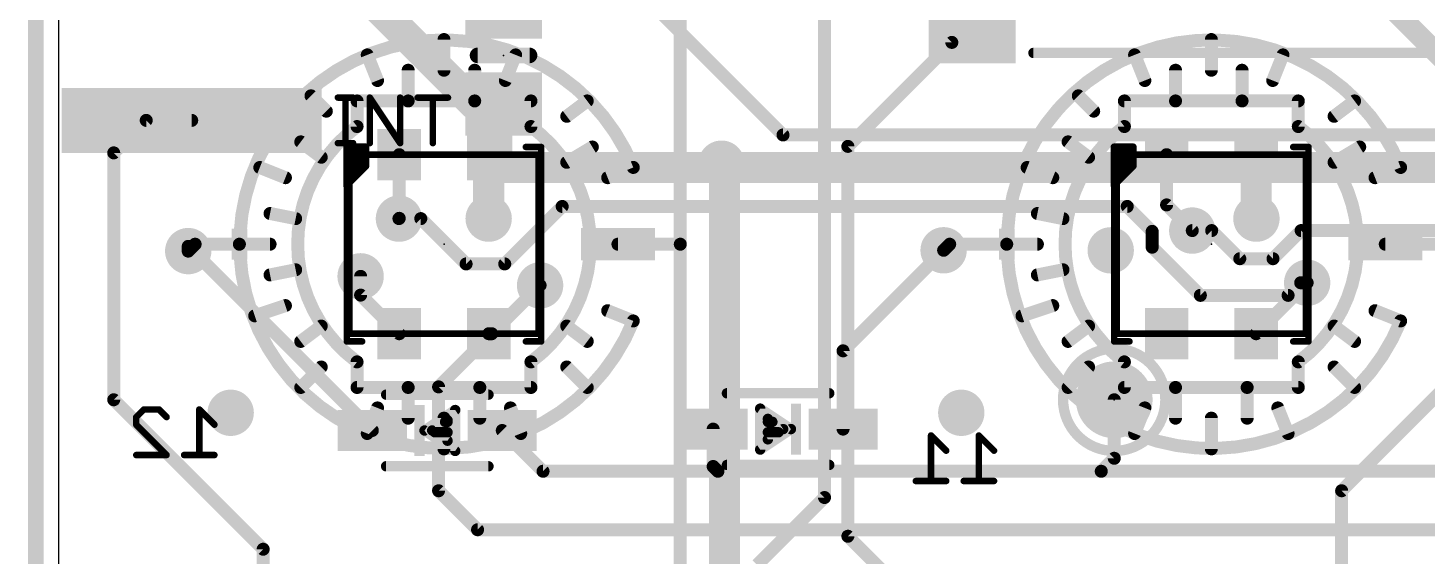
# Model space of a CAD drawing. Extents: x -30.6 to 30.6, y -30.6 to 30.6.
# Drawn here: x -30.63 to -3.28, y -13.59 to -3.27 of the extents above; entities that cross this region are included whole.
import ezdxf

# ---------------------------------------------------------------- set-up
doc = ezdxf.new("R2010")
doc.units = 0
for name, color, linetype in [('1', 12, 'CONTINUOUS'), ('16', 5, 'CONTINUOUS'), ('18', 110, 'CONTINUOUS'), ('20', 53, 'CONTINUOUS'), ('21', 40, 'CONTINUOUS'), ('22', 53, 'CONTINUOUS'), ('23', 40, 'CONTINUOUS'), ('24', 6, 'CONTINUOUS')]:
    doc.layers.add(name, color=color, linetype=linetype)

# ---------------------------------------------------------------- blocks, each defined once
blk = doc.blocks.new('RECT')
blk.add_solid([(-0.5, -0.5), (0.5, -0.5), (-0.5, 0.5), (0.5, 0.5)])
blk = doc.blocks.new('PIE')
at = {"const_width": 0.5}
blk.add_lwpolyline([(0, -0.25, 1), (0, 0.25, 1), (0, -0.25)], format="xyb", dxfattribs=at)
blk = doc.blocks.new('ROUNDV')
at = {"const_width": 0.5}
blk.add_lwpolyline([(0, -0.25, 1), (0, 0.25, 1), (0, -0.25)], format="xyb", dxfattribs=at)

msp = doc.modelspace()

# ---------------------------------------------------------------- linework, layer by layer
at = {"layer": '1'}
for points, const_width in [([(-30.48, 30.48), (-30.48, -30.48)], 0.3048), ([(-20.5, -0.738), (-15.873, -5.365)], 0.254), ([(-2.159, -4.699), (-5.477, -1.381)], 0.4064), ([(-21.91, -4.76), (-24.13, -2.54)], 0.6096), ([(-21.336, -4.76), (-21.91, -4.76)], 0.6096), ([(-21.469, -4.893), (-21.336, -4.76)], 0.6096), ([(-21.469, -6), (-21.469, -4.893)], 0.6096), ([(-28.956, -5.715), (-28.321, -5.08)], 0.254), ([(-28.321, -5.08), (-27.432, -5.08)], 0.254), ([(-15.873, -5.365), (20.5514, -5.365)], 0.254), ([(-28.956, -10.541), (-28.956, -5.715)], 0.254), ([(-21.469, -6), (-21.627, -6.158)], 0.6096), ([(-17.0018, -6), (-21.469, -6)], 0.6096), ([(-17.0752, -5.9266), (-17.0018, -6)], 0.6096), ([(-6.619, -6), (-17.0018, -6)], 0.6096), ([(-6.619, -6), (1.3756, -6)], 0.6096), ([(-21.627, -6.158), (-21.627, -7)], 0.6096), ([(-6.619, -7), (-6.619, -6)], 0.4064), ([(-21.3129, -7.8854), (-20.1895, -6.762)], 0.254), ([(-20.1895, -6.762), (-9.144, -6.762)], 0.254), ([(-9.144, -6.762), (-8.6564, -7.2496)], 0.254), ([(-23.381, -7), (-22.9535, -7)], 0.254), ([(-22.9535, -7), (-22.0681, -7.8854)], 0.254), ([(-7.873, -7.2336), (-7.4933, -7.2336)], 0.254), ([(-7.4933, -7.2336), (-6.9435, -7.7834)], 0.254), ([(-6.2945, -7.7834), (-5.7447, -7.2336)], 0.254), ([(-5.7447, -7.2336), (-2.9264, -7.2336)], 0.254), ([(-8.6564, -7.2496), (-8.6564, -7.5581)], 0.254), ([(-23.901, -11.141), (-27.5, -7.542)], 0.254), ([(-27.5, -7.542), (-27.5, -7.635)], 0.254), ([(-14.699, -9.5844), (-12.7336, -7.619)], 0.254), ([(-8.6564, -7.5581), (-7.7145, -8.5)], 0.254), ([(-6.9435, -7.7834), (-6.2945, -7.7834)], 0.254), ([(-22.0681, -7.8854), (-21.3129, -7.8854)], 0.254), ([(-22.606, -10.289), (-20.6219, -8.3049)], 0.254), ([(-6, -8.5), (-5.754, -8.254)], 0.254), ([(-5.754, -8.254), (-5.627, -8.254)], 0.254), ([(-7.7145, -8.5), (-6, -8.5)], 0.254), ([(-14.699, -11.114), (-14.699, -9.5844)], 0.254), ([(-22.606, -12.319), (-22.606, -10.289)], 0.254), ([(-26.035, -13.462), (-28.956, -10.541)], 0.254), ([(-9.398, -10.541), (-9.398, -11.684)], 0.254), ([(-21.361, -11.141), (-20.564, -11.938)], 0.254), ([(-17.239, -11.114), (-17.239, -11.844)], 0.254), ([(-17.239, -11.844), (-17.145, -11.938)], 0.254), ([(-9.398, -11.684), (-9.652, -11.938)], 0.254), ([(-20.564, -11.938), (-17.145, -11.938)], 0.254), ([(-17.145, -11.938), (-9.652, -11.938)], 0.254), ([(-9.652, -11.938), (-2.889, -11.938)], 0.254), ([(-21.844, -13.081), (-22.606, -12.319)], 0.254), ([(3.556, -13.081), (-21.844, -13.081)], 0.254), ([(-26.035, -23.682), (-26.035, -13.462)], 0.254)]:
    msp.add_lwpolyline(points, dxfattribs=dict(at, const_width=const_width))
for points, const_width in [([(-21.91, -4.6076, 1), (-21.91, -4.9124)], 0.3048), ([(-22.0178, -4.8678, 1), (-21.8022, -4.6522)], 0.3048), ([(-21.5768, -4.7852, 1), (-21.3612, -5.0008)], 0.3048), ([(-21.3166, -4.893, 1), (-21.6214, -4.893)], 0.3048), ([(-21.2282, -4.8678, 1), (-21.4438, -4.6522)], 0.3048), ([(-21.336, -4.9124, 1), (-21.336, -4.6076)], 0.3048), ([(-28.321, -5.0165, 1), (-28.321, -5.1435)], 0.127), ([(-28.2761, -5.1249, 1), (-28.3659, -5.0351)], 0.127), ([(-27.432, -5.1435, 1), (-27.432, -5.0165)], 0.127), ([(-15.873, -5.3015, 1), (-15.873, -5.4285)], 0.127), ([(-15.9179, -5.4099, 1), (-15.8281, -5.3201)], 0.127), ([(-28.8925, -5.715, 1), (-29.0195, -5.715)], 0.127), ([(-29.0009, -5.6701, 1), (-28.9111, -5.7599)], 0.127), ([(-21.469, -5.8476, 1), (-21.469, -6.1524)], 0.3048), ([(-21.3612, -6.1078, 1), (-21.5768, -5.8922)], 0.3048), ([(-16.9675, -5.8188, 1), (-17.183, -6.0344)], 0.3048), ([(-17.0018, -5.8476, 1), (-17.0018, -6.1524)], 0.3048), ([(-17.1096, -6.1078, 1), (-16.8941, -5.8922)], 0.3048), ([(-17.0018, -6.1524, 1), (-17.0018, -5.8476)], 0.3048), ([(-6.619, -5.8476, 1), (-6.619, -6.1524)], 0.3048), ([(-6.619, -6.1524, 1), (-6.619, -5.8476)], 0.3048), ([(-21.7348, -6.0502, 1), (-21.5192, -6.2658)], 0.3048), ([(-21.4746, -6.158, 1), (-21.7794, -6.158)], 0.3048), ([(-21.6214, -6, 1), (-21.3166, -6)], 0.3048), ([(-6.5174, -6, 1), (-6.7206, -6)], 0.2032), ([(-20.1895, -6.6985, 1), (-20.1895, -6.8255)], 0.127), ([(-20.1446, -6.8069, 1), (-20.2344, -6.7171)], 0.127), ([(-9.0991, -6.7171, 1), (-9.1889, -6.8069)], 0.127), ([(-9.144, -6.8255, 1), (-9.144, -6.6985)], 0.127), ([(-23.381, -6.9365, 1), (-23.381, -7.0635)], 0.127), ([(-22.9086, -6.9551, 1), (-22.9984, -7.0449)], 0.127), ([(-22.9535, -7.0635, 1), (-22.9535, -6.9365)], 0.127), ([(-21.7794, -7, 1), (-21.4746, -7)], 0.3048), ([(-7.873, -7.1701, 1), (-7.873, -7.2971)], 0.127), ([(-7.4484, -7.1887, 1), (-7.5382, -7.2785)], 0.127), ([(-7.4933, -7.2971, 1), (-7.4933, -7.1701)], 0.127), ([(-6.7206, -7, 1), (-6.5174, -7)], 0.2032), ([(-5.7447, -7.1701, 1), (-5.7447, -7.2971)], 0.127), ([(-5.6998, -7.2785, 1), (-5.7896, -7.1887)], 0.127), ([(-8.5929, -7.2496, 1), (-8.7199, -7.2496)], 0.127), ([(-8.7013, -7.2945, 1), (-8.6115, -7.2047)], 0.127), ([(-27.4551, -7.4971, 1), (-27.5449, -7.5869)], 0.127), ([(-27.4365, -7.542, 1), (-27.5635, -7.542)], 0.127), ([(-27.5635, -7.635, 1), (-27.4365, -7.635)], 0.127), ([(-12.6887, -7.6639, 1), (-12.7785, -7.5741)], 0.127), ([(-8.6115, -7.5132, 1), (-8.7013, -7.603)], 0.127), ([(-8.7199, -7.5581, 1), (-8.5929, -7.5581)], 0.127), ([(-6.9435, -7.7199, 1), (-6.9435, -7.8469)], 0.127), ([(-6.2945, -7.8469, 1), (-6.2945, -7.7199)], 0.127), ([(-22.0681, -7.8219, 1), (-22.0681, -7.9489)], 0.127), ([(-22.113, -7.9303, 1), (-22.0232, -7.8405)], 0.127), ([(-21.3578, -7.8405, 1), (-21.268, -7.9303)], 0.127), ([(-21.3129, -7.9489, 1), (-21.3129, -7.8219)], 0.127), ([(-6.9884, -7.8283, 1), (-6.8986, -7.7385)], 0.127), ([(-6.3394, -7.7385, 1), (-6.2496, -7.8283)], 0.127), ([(-20.577, -8.3498, 1), (-20.6668, -8.26)], 0.127), ([(-5.754, -8.1905, 1), (-5.754, -8.3175)], 0.127), ([(-5.7091, -8.2989, 1), (-5.7989, -8.2091)], 0.127), ([(-5.627, -8.3175, 1), (-5.627, -8.1905)], 0.127), ([(-7.7145, -8.4365, 1), (-7.7145, -8.5635)], 0.127), ([(-7.7594, -8.5449, 1), (-7.6696, -8.4551)], 0.127), ([(-6.0449, -8.4551, 1), (-5.9551, -8.5449)], 0.127), ([(-6, -8.5635, 1), (-6, -8.4365)], 0.127), ([(-14.6355, -9.5844, 1), (-14.7625, -9.5844)], 0.127), ([(-14.7439, -9.5395, 1), (-14.6541, -9.6293)], 0.127), ([(-22.5425, -10.289, 1), (-22.6695, -10.289)], 0.127), ([(-22.6509, -10.2441, 1), (-22.5611, -10.3339)], 0.127), ([(-28.9111, -10.4961, 1), (-29.0009, -10.5859)], 0.127), ([(-29.0195, -10.541, 1), (-28.8925, -10.541)], 0.127), ([(-9.3345, -10.541, 1), (-9.4615, -10.541)], 0.127), ([(-23.9459, -11.1859, 1), (-23.8561, -11.0961)], 0.127), ([(-21.3161, -11.0961, 1), (-21.4059, -11.1859)], 0.127), ([(-17.1755, -11.114, 1), (-17.3025, -11.114)], 0.127), ([(-14.7625, -11.114, 1), (-14.6355, -11.114)], 0.127), ([(-17.1941, -11.7991, 1), (-17.2839, -11.8889)], 0.127), ([(-9.4615, -11.684, 1), (-9.3345, -11.684)], 0.127), ([(-9.3531, -11.7289, 1), (-9.4429, -11.6391)], 0.127), ([(-20.564, -11.8745, 1), (-20.564, -12.0015)], 0.127), ([(-20.6089, -11.9829, 1), (-20.5191, -11.8931)], 0.127), ([(-17.3025, -11.844, 1), (-17.1755, -11.844)], 0.127), ([(-17.145, -11.8745, 1), (-17.145, -12.0015)], 0.127), ([(-17.1899, -11.9829, 1), (-17.1001, -11.8931)], 0.127), ([(-17.145, -12.0015, 1), (-17.145, -11.8745)], 0.127), ([(-9.652, -11.8745, 1), (-9.652, -12.0015)], 0.127), ([(-9.6969, -11.8931, 1), (-9.6071, -11.9829)], 0.127), ([(-9.652, -12.0015, 1), (-9.652, -11.8745)], 0.127), ([(-22.5611, -12.2741, 1), (-22.6509, -12.3639)], 0.127), ([(-22.6695, -12.319, 1), (-22.5425, -12.319)], 0.127), ([(-21.844, -13.0175, 1), (-21.844, -13.1445)], 0.127), ([(-21.8889, -13.1259, 1), (-21.7991, -13.0361)], 0.127), ([(-25.9715, -13.462, 1), (-26.0985, -13.462)], 0.127), ([(-26.0799, -13.5069, 1), (-25.9901, -13.4171)], 0.127)]:
    msp.add_lwpolyline(points, format="xyb", dxfattribs=dict(at, const_width=const_width))
at = {"layer": '16'}
for points, const_width in [([(-30.48, 30.48), (-30.48, -30.48)], 0.3048), ([(-12.573, -3.556), (-12.573, -0.254)], 0.254), ([(-17.881, -7.5), (-17.881, -1.804)], 0.254), ([(-15.0622, -12.4517), (-15.0622, -2.9718)], 0.254), ([(-22.5, -3.5), (-22.5, -4.1)], 0.254), ([(-14.605, -5.588), (-12.573, -3.556)], 0.254), ([(-7.5, -3.5), (-7.5, -4.1)], 0.254), ([(-24, -3.8), (-23.8, -4.3)], 0.254), ([(-21.1, -3.8), (-21.3, -4.3)], 0.254), ([(-9, -3.8), (-8.8, -4.3)], 0.254), ([(-6.1, -3.8), (-6.3, -4.3)], 0.254), ([(-23.2, -4.7), (-23.2, -4.1)], 0.254), ([(-21.9, -4.7), (-21.9, -4.1)], 0.254), ([(-8.2, -4.7), (-8.2, -4.1)], 0.254), ([(-6.9, -4.7), (-6.9, -4.1)], 0.254), ([(-25.1, -4.6), (-24.8, -4.9)], 0.254), ([(-24.2, -5.2), (-24.2, -4.7)], 0.254), ([(-24.2, -4.7), (-23.2, -4.7)], 0.254), ([(-23.2, -4.7), (-21.9, -4.7)], 0.254), ([(-21.9, -4.7), (-20.8, -4.7)], 0.254), ([(-20.8, -5.2), (-20.8, -4.7)], 0.254), ([(-19.7, -4.7), (-20.1, -5)], 0.254), ([(-10.1, -4.6), (-9.8, -4.9)], 0.254), ([(-9.2, -5.2), (-9.2, -4.7)], 0.254), ([(-9.2, -4.7), (-8.2, -4.7)], 0.254), ([(-8.2, -4.7), (-6.9, -4.7)], 0.254), ([(-6.9, -4.7), (-5.8, -4.7)], 0.254), ([(-5.8, -5.2), (-5.8, -4.7)], 0.254), ([(-4.7, -4.7), (-5.1, -5)], 0.254), ([(-24.9, -5.8), (-25.3, -5.5)], 0.254), ([(-14.605, -13.208), (-14.605, -5.588)], 0.254), ([(-9.9, -5.8), (-10.3, -5.5)], 0.254), ([(-6.625, -5.75), (-6.625, -6.994)], 0.6096), ([(-23.375, -5.75), (-23.375, -6.994)], 0.254), ([(-21.625, -5.75), (-21.625, -6.998)], 0.4064), ([(-20.1, -5.9), (-19.6, -5.6)], 0.254), ([(-17.018, -5.9838), (-17.0752, -5.9266)], 0.6096), ([(-17.018, -20.5), (-17.018, -5.9838)], 0.6096), ([(-8.375, -5.75), (-8.375, -6.7316)], 0.254), ([(-5.1, -5.9), (-4.6, -5.6)], 0.254), ([(-26.1, -6), (-25.6, -6.2)], 0.254), ([(-18.8, -6), (-19.3, -6.2)], 0.254), ([(-11.1, -6), (-10.6, -6.2)], 0.254), ([(-3.8, -6), (-4.3, -6.2)], 0.254), ([(-25.4, -7), (-25.9, -6.9)], 0.254), ([(-21.625, -6.998), (-21.627, -7)], 0.4064), ([(-10.4, -7), (-10.9, -6.9)], 0.254), ([(-8.375, -6.7316), (-7.873, -7.2336)], 0.254), ([(-6.625, -6.994), (-6.619, -7)], 0.6096), ([(-23.375, -6.994), (-23.381, -7)], 0.254), ([(-27.365, -7.5), (-27.5, -7.635)], 0.254), ([(-26.5, -7.5), (-27.365, -7.5)], 0.254), ([(-26.5, -7.5), (-25.9, -7.5)], 0.254), ([(-19.1, -7.5), (-17.881, -7.5)], 0.254), ([(-17.881, -7.5), (-17.881, -22)], 0.254), ([(-12.6146, -7.5), (-12.7336, -7.619)], 0.254), ([(-11.5, -7.5), (-12.6146, -7.5)], 0.254), ([(-11.5, -7.5), (-10.9, -7.5)], 0.254), ([(-4.1, -7.5), (-3, -7.5)], 0.254), ([(-25.4, -8), (-25.9, -8.1)], 0.254), ([(-10.4, -8), (-10.9, -8.1)], 0.254), ([(-24.13, -8.495), (-24.13, -8.128)], 0.254), ([(-20.6219, -8.3049), (-21.567, -9.25)], 0.254), ([(-6.625, -9.25), (-5.629, -8.254)], 0.254), ([(-5.629, -8.254), (-5.627, -8.254)], 0.254), ([(-23.375, -9.25), (-24.13, -8.495)], 0.254), ([(-26.2, -8.9), (-25.6, -8.7)], 0.254), ([(-18.8, -9), (-19.3, -8.8)], 0.254), ([(-11.2, -8.9), (-10.6, -8.7)], 0.254), ([(-3.8, -9), (-4.3, -8.8)], 0.254), ([(-24.9, -9.1), (-25.3, -9.4)], 0.254), ([(-20.1, -9.1), (-19.7, -9.4)], 0.254), ([(-9.9, -9.1), (-10.3, -9.4)], 0.254), ([(-5.1, -9.1), (-4.7, -9.4)], 0.254), ([(-21.567, -9.25), (-21.625, -9.25)], 0.254), ([(-25.3, -10.3), (-24.9, -9.9)], 0.254), ([(-24.2, -9.8), (-24.2, -10.3)], 0.254), ([(-20.8, -9.8), (-20.8, -10.3)], 0.254), ([(-19.7, -10.3), (-20.1, -9.9)], 0.254), ([(-10.3, -10.3), (-9.9, -9.9)], 0.254), ([(-9.2, -9.8), (-9.2, -10.3)], 0.254), ([(-5.8, -9.8), (-5.8, -10.3)], 0.254), ([(-4.7, -10.3), (-5.1, -9.9)], 0.254), ([(-24.2, -10.3), (-23.2, -10.3)], 0.254), ([(-23.2, -10.3), (-21.8, -10.3)], 0.254), ([(-23.2, -10.3), (-23.2, -10.9)], 0.254), ([(-21.8, -10.3), (-20.8, -10.3)], 0.254), ([(-21.8, -10.3), (-21.8, -10.9)], 0.254), ([(-9.2, -10.3), (-8.2, -10.3)], 0.254), ([(-8.2, -10.3), (-6.8, -10.3)], 0.254), ([(-8.2, -10.3), (-8.2, -10.9)], 0.254), ([(-6.8, -10.3), (-5.8, -10.3)], 0.254), ([(-6.8, -10.3), (-6.8, -10.9)], 0.254), ([(-4.953, -12.319), (-3, -10.366)], 0.254), ([(-24, -11.2), (-23.8, -10.7)], 0.254), ([(-21, -11.2), (-21.2, -10.7)], 0.254), ([(-9, -11.2), (-8.8, -10.7)], 0.254), ([(-6, -11.2), (-6.2, -10.7)], 0.254), ([(-22.5, -11.5), (-22.5, -10.9)], 0.254), ([(-7.5, -11.5), (-7.5, -10.9)], 0.254), ([(-4.953, -18.034), (-4.953, -12.319)], 0.254), ([(-16.381, -13.7705), (-15.0622, -12.4517)], 0.254), ([(-13.462, -14.351), (-14.605, -13.208)], 0.254)]:
    msp.add_lwpolyline(points, dxfattribs=dict(at, const_width=const_width))
for points, const_width in [([(-18.8, -6, 5.1283), (-18.8, -9)], 0.254), ([(-22.4365, -3.5, 1), (-22.5635, -3.5)], 0.127), ([(-12.6365, -3.556, 1), (-12.5095, -3.556)], 0.127), ([(-12.5281, -3.6009, 1), (-12.6179, -3.5111)], 0.127), ([(-3.8, -6, 5.1283), (-3.8, -9)], 0.254), ([(-7.4365, -3.5, 1), (-7.5635, -3.5)], 0.127), ([(-23.941, -3.7764, 1), (-24.059, -3.8236)], 0.127), ([(-21.041, -3.8236, 1), (-21.159, -3.7764)], 0.127), ([(-8.941, -3.7764, 1), (-9.059, -3.8236)], 0.127), ([(-6.041, -3.8236, 1), (-6.159, -3.7764)], 0.127), ([(-23.1365, -4.1, 1), (-23.2635, -4.1)], 0.127), ([(-22.5635, -4.1, 1), (-22.4365, -4.1)], 0.127), ([(-21.8365, -4.1, 1), (-21.9635, -4.1)], 0.127), ([(-8.1365, -4.1, 1), (-8.2635, -4.1)], 0.127), ([(-7.5635, -4.1, 1), (-7.4365, -4.1)], 0.127), ([(-6.8365, -4.1, 1), (-6.9635, -4.1)], 0.127), ([(-23.859, -4.3236, 1), (-23.741, -4.2764)], 0.127), ([(-21.359, -4.2764, 1), (-21.241, -4.3236)], 0.127), ([(-8.859, -4.3236, 1), (-8.741, -4.2764)], 0.127), ([(-6.359, -4.2764, 1), (-6.241, -4.3236)], 0.127), ([(-25.0551, -4.5551, 1), (-25.1449, -4.6449)], 0.127), ([(-24.1365, -4.7, 1), (-24.2635, -4.7)], 0.127), ([(-24.2, -4.6365, 1), (-24.2, -4.7635)], 0.127), ([(-23.2, -4.6365, 1), (-23.2, -4.7635)], 0.127), ([(-23.2635, -4.7, 1), (-23.1365, -4.7)], 0.127), ([(-23.2, -4.7635, 1), (-23.2, -4.6365)], 0.127), ([(-21.9, -4.6365, 1), (-21.9, -4.7635)], 0.127), ([(-21.9635, -4.7, 1), (-21.8365, -4.7)], 0.127), ([(-21.9, -4.7635, 1), (-21.9, -4.6365)], 0.127), ([(-20.7365, -4.7, 1), (-20.8635, -4.7)], 0.127), ([(-20.8, -4.7635, 1), (-20.8, -4.6365)], 0.127), ([(-19.6619, -4.7508, 1), (-19.7381, -4.6492)], 0.127), ([(-10.0551, -4.5551, 1), (-10.1449, -4.6449)], 0.127), ([(-9.1365, -4.7, 1), (-9.2635, -4.7)], 0.127), ([(-9.2, -4.6365, 1), (-9.2, -4.7635)], 0.127), ([(-8.2, -4.6365, 1), (-8.2, -4.7635)], 0.127), ([(-8.2635, -4.7, 1), (-8.1365, -4.7)], 0.127), ([(-8.2, -4.7635, 1), (-8.2, -4.6365)], 0.127), ([(-6.9, -4.6365, 1), (-6.9, -4.7635)], 0.127), ([(-6.9635, -4.7, 1), (-6.8365, -4.7)], 0.127), ([(-6.9, -4.7635, 1), (-6.9, -4.6365)], 0.127), ([(-5.7365, -4.7, 1), (-5.8635, -4.7)], 0.127), ([(-5.8, -4.7635, 1), (-5.8, -4.6365)], 0.127), ([(-4.6619, -4.7508, 1), (-4.7381, -4.6492)], 0.127), ([(-24.8449, -4.9449, 1), (-24.7551, -4.8551)], 0.127), ([(-20.1381, -4.9492, 1), (-20.0619, -5.0508)], 0.127), ([(-9.8449, -4.9449, 1), (-9.7551, -4.8551)], 0.127), ([(-5.1381, -4.9492, 1), (-5.0619, -5.0508)], 0.127), ([(-24.2, -5.2, 0.5044), (-24.2, -9.8)], 0.254), ([(-24.2635, -5.2, 1), (-24.1365, -5.2)], 0.127), ([(-24.1623, -5.2511, 1), (-24.2377, -5.1489)], 0.127), ([(-20.8, -9.8, 0.5044), (-20.8, -5.2)], 0.254), ([(-20.7623, -5.1489, 1), (-20.8377, -5.2511)], 0.127), ([(-20.8635, -5.2, 1), (-20.7365, -5.2)], 0.127), ([(-9.2, -5.2, 0.5044), (-9.2, -9.8)], 0.254), ([(-9.2635, -5.2, 1), (-9.1365, -5.2)], 0.127), ([(-9.1623, -5.2511, 1), (-9.2377, -5.1489)], 0.127), ([(-5.8, -9.8, 0.5044), (-5.8, -5.2)], 0.254), ([(-5.7623, -5.1489, 1), (-5.8377, -5.2511)], 0.127), ([(-5.8635, -5.2, 1), (-5.7365, -5.2)], 0.127), ([(-25.2619, -5.4492, 1), (-25.3381, -5.5508)], 0.127), ([(-14.5415, -5.588, 1), (-14.6685, -5.588)], 0.127), ([(-10.2619, -5.4492, 1), (-10.3381, -5.5508)], 0.127), ([(-6.4726, -5.75, 1), (-6.7774, -5.75)], 0.3048), ([(-24.9381, -5.8508, 1), (-24.8619, -5.7492)], 0.127), ([(-23.3115, -5.75, 1), (-23.4385, -5.75)], 0.127), ([(-21.5234, -5.75, 1), (-21.7266, -5.75)], 0.2032), ([(-19.5673, -5.6545, 1), (-19.6327, -5.5455)], 0.127), ([(-16.9675, -5.8188, 1), (-17.183, -6.0344)], 0.3048), ([(-16.8656, -5.9838, 1), (-17.1704, -5.9838)], 0.3048), ([(-17.1258, -6.0916, 1), (-16.9102, -5.8761)], 0.3048), ([(-14.6499, -5.5431, 1), (-14.5601, -5.6329)], 0.127), ([(-9.9381, -5.8508, 1), (-9.8619, -5.7492)], 0.127), ([(-8.3115, -5.75, 1), (-8.4385, -5.75)], 0.127), ([(-4.5673, -5.6545, 1), (-4.6327, -5.5455)], 0.127), ([(-26.0764, -5.941, 1), (-26.1236, -6.059)], 0.127), ([(-20.1327, -5.8455, 1), (-20.0673, -5.9545)], 0.127), ([(-18.8588, -6.0239, 1), (-18.7412, -5.9761)], 0.127), ([(-18.7764, -6.059, 1), (-18.8236, -5.941)], 0.127), ([(-11.0764, -5.941, 1), (-11.1236, -6.059)], 0.127), ([(-5.1327, -5.8455, 1), (-5.0673, -5.9545)], 0.127), ([(-3.8588, -6.0239, 1), (-3.7412, -5.9761)], 0.127), ([(-3.7764, -6.059, 1), (-3.8236, -5.941)], 0.127), ([(-25.6236, -6.259, 1), (-25.5764, -6.141)], 0.127), ([(-19.3236, -6.141, 1), (-19.2764, -6.259)], 0.127), ([(-10.6236, -6.259, 1), (-10.5764, -6.141)], 0.127), ([(-4.3236, -6.141, 1), (-4.2764, -6.259)], 0.127), ([(-25.8875, -6.8377, 1), (-25.9125, -6.9623)], 0.127), ([(-21.6988, -6.9282, 1), (-21.5552, -7.0718)], 0.2032), ([(-21.5532, -7.0698, 1), (-21.6968, -6.9262)], 0.2032), ([(-10.8875, -6.8377, 1), (-10.9125, -6.9623)], 0.127), ([(-8.3301, -6.6867, 1), (-8.4199, -6.7765)], 0.127), ([(-8.4385, -6.7316, 1), (-8.3115, -6.7316)], 0.127), ([(-6.5172, -6.8862, 1), (-6.7328, -7.1018)], 0.3048), ([(-6.7268, -7.1078, 1), (-6.5112, -6.8922)], 0.3048), ([(-25.4125, -7.0623, 1), (-25.3875, -6.9377)], 0.127), ([(-23.4259, -6.9551, 1), (-23.3361, -7.0449)], 0.127), ([(-23.4385, -6.994, 1), (-23.3115, -6.994)], 0.127), ([(-23.3301, -7.0389, 1), (-23.4199, -6.9491)], 0.127), ([(-21.7266, -6.998, 1), (-21.5234, -6.998)], 0.2032), ([(-10.4125, -7.0623, 1), (-10.3875, -6.9377)], 0.127), ([(-6.7774, -6.994, 1), (-6.4726, -6.994)], 0.3048), ([(-27.365, -7.4365, 1), (-27.365, -7.5635)], 0.127), ([(-27.3201, -7.5449, 1), (-27.4099, -7.4551)], 0.127), ([(-26.5, -7.4365, 1), (-26.5, -7.5635)], 0.127), ([(-26.5, -7.5635, 1), (-26.5, -7.4365)], 0.127), ([(-25.9, -7.5635, 1), (-25.9, -7.4365)], 0.127), ([(-19.1, -7.4365, 1), (-19.1, -7.5635)], 0.127), ([(-17.8175, -7.5, 1), (-17.9445, -7.5)], 0.127), ([(-17.881, -7.5635, 1), (-17.881, -7.4365)], 0.127), ([(-12.6146, -7.4365, 1), (-12.6146, -7.5635)], 0.127), ([(-12.5697, -7.5449, 1), (-12.6595, -7.4551)], 0.127), ([(-11.5, -7.4365, 1), (-11.5, -7.5635)], 0.127), ([(-11.5, -7.5635, 1), (-11.5, -7.4365)], 0.127), ([(-10.9, -7.5635, 1), (-10.9, -7.4365)], 0.127), ([(-7.9179, -7.2785, 1), (-7.8281, -7.1887)], 0.127), ([(-4.1, -7.4365, 1), (-4.1, -7.5635)], 0.127), ([(-27.5449, -7.5901, 1), (-27.4551, -7.6799)], 0.127), ([(-17.9445, -7.5, 1), (-17.8175, -7.5)], 0.127), ([(-12.7785, -7.5741, 1), (-12.6887, -7.6639)], 0.127), ([(-25.3875, -8.0623, 1), (-25.4125, -7.9377)], 0.127), ([(-10.3875, -8.0623, 1), (-10.4125, -7.9377)], 0.127), ([(-25.9125, -8.0377, 1), (-25.8875, -8.1623)], 0.127), ([(-24.0665, -8.128, 1), (-24.1935, -8.128)], 0.127), ([(-20.577, -8.3498, 1), (-20.6668, -8.26)], 0.127), ([(-10.9125, -8.0377, 1), (-10.8875, -8.1623)], 0.127), ([(-5.629, -8.1905, 1), (-5.629, -8.3175)], 0.127), ([(-5.5841, -8.2989, 1), (-5.6739, -8.2091)], 0.127), ([(-5.627, -8.3175, 1), (-5.627, -8.1905)], 0.127), ([(-24.0851, -8.4501, 1), (-24.1749, -8.5399)], 0.127), ([(-24.1935, -8.495, 1), (-24.0665, -8.495)], 0.127), ([(-25.5799, -8.7602, 1), (-25.6201, -8.6398)], 0.127), ([(-19.2764, -8.741, 1), (-19.3236, -8.859)], 0.127), ([(-10.5799, -8.7602, 1), (-10.6201, -8.6398)], 0.127), ([(-4.2764, -8.741, 1), (-4.3236, -8.859)], 0.127), ([(-26.2201, -8.8398, 1), (-26.1799, -8.9602)], 0.127), ([(-24.8619, -9.1508, 1), (-24.9381, -9.0492)], 0.127), ([(-20.0619, -9.0492, 1), (-20.1381, -9.1508)], 0.127), ([(-18.7412, -9.0239, 1), (-18.8588, -8.9761)], 0.127), ([(-18.8236, -9.059, 1), (-18.7764, -8.941)], 0.127), ([(-11.2201, -8.8398, 1), (-11.1799, -8.9602)], 0.127), ([(-9.8619, -9.1508, 1), (-9.9381, -9.0492)], 0.127), ([(-5.0619, -9.0492, 1), (-5.1381, -9.1508)], 0.127), ([(-3.7412, -9.0239, 1), (-3.8588, -8.9761)], 0.127), ([(-3.8236, -9.059, 1), (-3.7764, -8.941)], 0.127), ([(-25.3381, -9.3492, 1), (-25.2619, -9.4508)], 0.127), ([(-23.4199, -9.2949, 1), (-23.3301, -9.2051)], 0.127), ([(-21.625, -9.1865, 1), (-21.625, -9.3135)], 0.127), ([(-21.6119, -9.2051, 1), (-21.5221, -9.2949)], 0.127), ([(-21.567, -9.3135, 1), (-21.567, -9.1865)], 0.127), ([(-19.7381, -9.4508, 1), (-19.6619, -9.3492)], 0.127), ([(-10.3381, -9.3492, 1), (-10.2619, -9.4508)], 0.127), ([(-6.6699, -9.2051, 1), (-6.5801, -9.2949)], 0.127), ([(-4.7381, -9.4508, 1), (-4.6619, -9.3492)], 0.127), ([(-24.8551, -9.9449, 1), (-24.9449, -9.8551)], 0.127), ([(-24.1365, -9.8, 1), (-24.2635, -9.8)], 0.127), ([(-24.2377, -9.8511, 1), (-24.1623, -9.7489)], 0.127), ([(-20.7365, -9.8, 1), (-20.8635, -9.8)], 0.127), ([(-20.8377, -9.7489, 1), (-20.7623, -9.8511)], 0.127), ([(-20.0551, -9.8551, 1), (-20.1449, -9.9449)], 0.127), ([(-9.8551, -9.9449, 1), (-9.9449, -9.8551)], 0.127), ([(-9.1365, -9.8, 1), (-9.2635, -9.8)], 0.127), ([(-9.2377, -9.8511, 1), (-9.1623, -9.7489)], 0.127), ([(-5.7365, -9.8, 1), (-5.8635, -9.8)], 0.127), ([(-5.8377, -9.7489, 1), (-5.7623, -9.8511)], 0.127), ([(-5.0551, -9.8551, 1), (-5.1449, -9.9449)], 0.127), ([(-25.3449, -10.2551, 1), (-25.2551, -10.3449)], 0.127), ([(-24.2, -10.2365, 1), (-24.2, -10.3635)], 0.127), ([(-24.2635, -10.3, 1), (-24.1365, -10.3)], 0.127), ([(-23.2, -10.2365, 1), (-23.2, -10.3635)], 0.127), ([(-23.1365, -10.3, 1), (-23.2635, -10.3)], 0.127), ([(-23.2, -10.3635, 1), (-23.2, -10.2365)], 0.127), ([(-21.8, -10.2365, 1), (-21.8, -10.3635)], 0.127), ([(-21.7365, -10.3, 1), (-21.8635, -10.3)], 0.127), ([(-21.8, -10.3635, 1), (-21.8, -10.2365)], 0.127), ([(-20.8635, -10.3, 1), (-20.7365, -10.3)], 0.127), ([(-20.8, -10.3635, 1), (-20.8, -10.2365)], 0.127), ([(-19.7449, -10.3449, 1), (-19.6551, -10.2551)], 0.127), ([(-10.3449, -10.2551, 1), (-10.2551, -10.3449)], 0.127), ([(-9.2, -10.2365, 1), (-9.2, -10.3635)], 0.127), ([(-9.2635, -10.3, 1), (-9.1365, -10.3)], 0.127), ([(-8.2, -10.2365, 1), (-8.2, -10.3635)], 0.127), ([(-8.1365, -10.3, 1), (-8.2635, -10.3)], 0.127), ([(-8.2, -10.3635, 1), (-8.2, -10.2365)], 0.127), ([(-6.8, -10.2365, 1), (-6.8, -10.3635)], 0.127), ([(-6.7365, -10.3, 1), (-6.8635, -10.3)], 0.127), ([(-6.8, -10.3635, 1), (-6.8, -10.2365)], 0.127), ([(-5.8635, -10.3, 1), (-5.7365, -10.3)], 0.127), ([(-5.8, -10.3635, 1), (-5.8, -10.2365)], 0.127), ([(-4.7449, -10.3449, 1), (-4.6551, -10.2551)], 0.127), ([(-23.741, -10.7236, 1), (-23.859, -10.6764)], 0.127), ([(-21.141, -10.6764, 1), (-21.259, -10.7236)], 0.127), ([(-8.741, -10.7236, 1), (-8.859, -10.6764)], 0.127), ([(-6.141, -10.6764, 1), (-6.259, -10.7236)], 0.127), ([(-23.2635, -10.9, 1), (-23.1365, -10.9)], 0.127), ([(-22.4365, -10.9, 1), (-22.5635, -10.9)], 0.127), ([(-21.8635, -10.9, 1), (-21.7365, -10.9)], 0.127), ([(-8.2635, -10.9, 1), (-8.1365, -10.9)], 0.127), ([(-7.4365, -10.9, 1), (-7.5635, -10.9)], 0.127), ([(-6.8635, -10.9, 1), (-6.7365, -10.9)], 0.127), ([(-24.059, -11.1764, 1), (-23.941, -11.2236)], 0.127), ([(-21.059, -11.2236, 1), (-20.941, -11.1764)], 0.127), ([(-9.059, -11.1764, 1), (-8.941, -11.2236)], 0.127), ([(-6.059, -11.2236, 1), (-5.941, -11.1764)], 0.127), ([(-22.5635, -11.5, 1), (-22.4365, -11.5)], 0.127), ([(-7.5635, -11.5, 1), (-7.4365, -11.5)], 0.127), ([(-4.8895, -12.319, 1), (-5.0165, -12.319)], 0.127), ([(-4.9979, -12.2741, 1), (-4.9081, -12.3639)], 0.127), ([(-15.1257, -12.4517, 1), (-14.9987, -12.4517)], 0.127), ([(-15.0173, -12.4966, 1), (-15.1071, -12.4068)], 0.127), ([(-14.5601, -13.1631, 1), (-14.6499, -13.2529)], 0.127), ([(-14.6685, -13.208, 1), (-14.5415, -13.208)], 0.127)]:
    msp.add_lwpolyline(points, format="xyb", dxfattribs=dict(at, const_width=const_width))
at = {"layer": '20'}
msp.add_line((-30.028, -29.972), (-30.028, 30.028), dxfattribs=at)
at = {"layer": '21'}
for points, const_width in [([(-20.828, -3.81), (-21.844, -3.81)], 0.3048), ([(-1.977, -3.762), (-10.977, -3.762)], 0.2032), ([(-24.5745, -4.6347), (-24.2779, -4.6347)], 0.127), ([(-24.4262, -5.5245), (-24.4262, -4.6347)], 0.127), ([(-23.9508, -5.5245), (-23.9508, -4.6347)], 0.127), ([(-23.9508, -4.6347), (-23.3576, -5.5245)], 0.127), ([(-23.3576, -5.5245), (-23.3576, -4.6347)], 0.127), ([(-23.0153, -4.6347), (-22.4221, -4.6347)], 0.127), ([(-22.7187, -5.5245), (-22.7187, -4.6347)], 0.127), ([(-24.5745, -5.5245), (-24.2779, -5.5245)], 0.127), ([(-23.631, -10.441), (-21.631, -10.441)], 0.2032), ([(-16.969, -10.414), (-14.969, -10.414)], 0.2032), ([(-22.881, -11.141), (-22.281, -10.741)], 0.2032), ([(-22.281, -10.741), (-22.281, -11.541)], 0.2032), ([(-16.319, -11.514), (-16.319, -10.714)], 0.2032), ([(-16.319, -10.714), (-15.719, -11.114)], 0.2032), ([(-22.731, -11.141), (-22.431, -10.941)], 0.2032), ([(-22.4787, -10.9728), (-22.431, -10.9728)], 0.2032), ([(-22.431, -10.941), (-22.431, -11.341)], 0.2032), ([(-16.169, -11.314), (-16.169, -10.914)], 0.2032), ([(-16.169, -10.914), (-15.869, -11.114)], 0.2032), ([(-16.169, -10.9728), (-16.0808, -10.9728)], 0.2032), ([(-22.281, -11.541), (-22.881, -11.141)], 0.2032), ([(-22.431, -11.341), (-22.731, -11.141)], 0.2032), ([(-22.6785, -11.176), (-22.431, -11.176)], 0.2032), ([(-15.719, -11.114), (-16.319, -11.514)], 0.2032), ([(-15.869, -11.114), (-16.169, -11.314)], 0.2032), ([(-16.169, -11.176), (-15.962, -11.176)], 0.2032), ([(-21.631, -11.841), (-23.631, -11.841)], 0.2032), ([(-14.969, -11.814), (-16.969, -11.814)], 0.2032)]:
    msp.add_lwpolyline(points, dxfattribs=dict(at, const_width=const_width))
for points, const_width in [([(-21.844, -3.7338, 1), (-21.844, -3.8862)], 0.1524), ([(-20.828, -3.8862, 1), (-20.828, -3.7338)], 0.1524), ([(-10.977, -3.7112, 1), (-10.977, -3.8128)], 0.1016), ([(-24.5745, -4.603, 1), (-24.5745, -4.6665)], 0.0635), ([(-24.3945, -4.6347, 1), (-24.458, -4.6347)], 0.0635), ([(-24.2779, -4.6665, 1), (-24.2779, -4.603)], 0.0635), ([(-23.9191, -4.6347, 1), (-23.9826, -4.6347)], 0.0635), ([(-23.9244, -4.6171, 1), (-23.9772, -4.6524)], 0.0635), ([(-23.3259, -4.6347, 1), (-23.3894, -4.6347)], 0.0635), ([(-23.0153, -4.603, 1), (-23.0153, -4.6665)], 0.0635), ([(-22.687, -4.6347, 1), (-22.7505, -4.6347)], 0.0635), ([(-22.4221, -4.6665, 1), (-22.4221, -4.603)], 0.0635), ([(-24.5745, -5.4928, 1), (-24.5745, -5.5563)], 0.0635), ([(-24.2779, -5.5563, 1), (-24.2779, -5.4928)], 0.0635), ([(-24.458, -5.5245, 1), (-24.3945, -5.5245)], 0.0635), ([(-23.9826, -5.5245, 1), (-23.9191, -5.5245)], 0.0635), ([(-23.3894, -5.5245, 1), (-23.3259, -5.5245)], 0.0635), ([(-23.3841, -5.5421, 1), (-23.3312, -5.5069)], 0.0635), ([(-22.7505, -5.5245, 1), (-22.687, -5.5245)], 0.0635), ([(-9.398, -11.541, 1), (-9.398, -9.541, 1), (-9.398, -11.541)], 0.2032), ([(-23.631, -10.3902, 1), (-23.631, -10.4918)], 0.1016), ([(-21.631, -10.4918, 1), (-21.631, -10.3902)], 0.1016), ([(-16.969, -10.3632, 1), (-16.969, -10.4648)], 0.1016), ([(-14.969, -10.4648, 1), (-14.969, -10.3632)], 0.1016), ([(-22.2302, -10.741, 1), (-22.3318, -10.741)], 0.1016), ([(-22.2528, -10.7833, 1), (-22.3092, -10.6987)], 0.1016), ([(-16.2682, -10.714, 1), (-16.3698, -10.714)], 0.1016), ([(-16.2908, -10.6717, 1), (-16.3472, -10.7563)], 0.1016), ([(-22.4787, -10.922, 1), (-22.4787, -11.0236)], 0.1016), ([(-22.3802, -10.941, 1), (-22.4818, -10.941)], 0.1016), ([(-22.4028, -10.9833, 1), (-22.4592, -10.8987)], 0.1016), ([(-22.431, -11.0236, 1), (-22.431, -10.922)], 0.1016), ([(-16.1182, -10.914, 1), (-16.2198, -10.914)], 0.1016), ([(-16.1408, -10.8717, 1), (-16.1972, -10.9563)], 0.1016), ([(-16.169, -10.922, 1), (-16.169, -11.0236)], 0.1016), ([(-16.0808, -11.0236, 1), (-16.0808, -10.922)], 0.1016), ([(-22.8528, -11.0987, 1), (-22.9092, -11.1833)], 0.1016), ([(-22.9092, -11.0987, 1), (-22.8528, -11.1833)], 0.1016), ([(-22.7028, -11.0987, 1), (-22.7592, -11.1833)], 0.1016), ([(-22.7592, -11.0987, 1), (-22.7028, -11.1833)], 0.1016), ([(-22.6785, -11.1252, 1), (-22.6785, -11.2268)], 0.1016), ([(-22.431, -11.2268, 1), (-22.431, -11.1252)], 0.1016), ([(-16.169, -11.1252, 1), (-16.169, -11.2268)], 0.1016), ([(-15.962, -11.2268, 1), (-15.962, -11.1252)], 0.1016), ([(-15.8408, -11.1563, 1), (-15.8972, -11.0717)], 0.1016), ([(-15.8972, -11.1563, 1), (-15.8408, -11.0717)], 0.1016), ([(-15.6908, -11.1563, 1), (-15.7472, -11.0717)], 0.1016), ([(-15.7472, -11.1563, 1), (-15.6908, -11.0717)], 0.1016), ([(-22.4818, -11.341, 1), (-22.3802, -11.341)], 0.1016), ([(-22.4592, -11.3833, 1), (-22.4028, -11.2987)], 0.1016), ([(-22.3092, -11.5833, 1), (-22.2528, -11.4987)], 0.1016), ([(-16.3472, -11.4717, 1), (-16.2908, -11.5563)], 0.1016), ([(-16.3698, -11.514, 1), (-16.2682, -11.514)], 0.1016), ([(-16.1972, -11.2717, 1), (-16.1408, -11.3563)], 0.1016), ([(-16.2198, -11.314, 1), (-16.1182, -11.314)], 0.1016), ([(-23.631, -11.7902, 1), (-23.631, -11.8918)], 0.1016), ([(-22.3318, -11.541, 1), (-22.2302, -11.541)], 0.1016), ([(-21.631, -11.8918, 1), (-21.631, -11.7902)], 0.1016), ([(-16.969, -11.7632, 1), (-16.969, -11.8648)], 0.1016), ([(-14.969, -11.8648, 1), (-14.969, -11.7632)], 0.1016)]:
    msp.add_lwpolyline(points, format="xyb", dxfattribs=dict(at, const_width=const_width))
at = {"layer": '22', "const_width": 0.127}
for points in [[(-24.405, -5.595), (-24.024, -5.595)], [(-24.405, -6.357), (-24.405, -5.595)], [(-24.405, -5.715), (-24.024, -5.715)], [(-24.1, -5.6), (-24.4, -5.6)], [(-24.4, -5.6), (-24.4, -9.4)], [(-24.35, -9.25), (-24.35, -5.75)], [(-24.35, -5.75), (-20.65, -5.75)], [(-24.024, -5.595), (-24.024, -5.976)], [(-20.9, -5.6), (-20.6, -5.6)], [(-20.65, -5.75), (-20.65, -9.25)], [(-20.6, -5.6), (-20.6, -9.4)], [(-9.405, -5.595), (-9.024, -5.595)], [(-9.405, -6.357), (-9.405, -5.595)], [(-9.405, -5.715), (-9.024, -5.715)], [(-9.1, -5.6), (-9.4, -5.6)], [(-9.4, -5.6), (-9.4, -9.4)], [(-9.35, -9.25), (-9.35, -5.75)], [(-9.35, -5.75), (-5.65, -5.75)], [(-9.024, -5.595), (-9.024, -5.976)], [(-5.9, -5.6), (-5.6, -5.6)], [(-5.65, -5.75), (-5.65, -9.25)], [(-5.6, -5.6), (-5.6, -9.4)], [(-24.405, -5.842), (-24.024, -5.842)], [(-24.405, -5.969), (-24.024, -5.969)], [(-24.024, -5.976), (-24.405, -6.357)], [(-9.405, -5.842), (-9.024, -5.842)], [(-9.405, -5.969), (-9.024, -5.969)], [(-9.024, -5.976), (-9.405, -6.357)], [(-24.405, -6.096), (-24.144, -6.096)], [(-24.405, -6.223), (-24.271, -6.223)], [(-24.405, -6.35), (-24.398, -6.35)], [(-9.405, -6.096), (-9.144, -6.096)], [(-9.405, -6.223), (-9.271, -6.223)], [(-9.405, -6.35), (-9.398, -6.35)], [(-20.65, -9.25), (-24.35, -9.25)], [(-5.65, -9.25), (-9.35, -9.25)], [(-24.4, -9.4), (-24.1, -9.4)], [(-20.6, -9.4), (-20.9, -9.4)], [(-9.4, -9.4), (-9.1, -9.4)], [(-5.6, -9.4), (-5.9, -9.4)], [(-28.5162, -10.879), (-28.3679, -10.7307)], [(-28.5162, -11.0273), (-28.5162, -10.879)], [(-28.3679, -10.7307), (-28.0713, -10.7307)], [(-28.0713, -10.7307), (-27.923, -10.879)], [(-26.9875, -11.0273), (-27.2841, -10.7307)], [(-27.2841, -10.7307), (-27.2841, -11.6205)], [(-27.923, -11.6205), (-28.5162, -11.0273)], [(-12.683, -11.5353), (-12.9796, -11.2387)], [(-12.9796, -11.2387), (-12.9796, -12.1285)], [(-11.7475, -11.5353), (-12.0441, -11.2387)], [(-12.0441, -11.2387), (-12.0441, -12.1285)], [(-28.5162, -11.6205), (-27.923, -11.6205)], [(-26.9875, -11.6205), (-27.5807, -11.6205)], [(-12.683, -12.1285), (-13.2762, -12.1285)], [(-11.7475, -12.1285), (-12.3407, -12.1285)]]:
    msp.add_lwpolyline(points, dxfattribs=at)
at = {"layer": '22', "const_width": 0.0635}
for points in [[(-24.405, -5.5633, 1), (-24.405, -5.6268)], [(-24.3733, -5.595, 1), (-24.4367, -5.595)], [(-24.405, -5.6833, 1), (-24.405, -5.7467)], [(-24.4, -5.5683, 1), (-24.4, -5.6318)], [(-24.3683, -5.6, 1), (-24.4318, -5.6)], [(-24.3183, -5.75, 1), (-24.3818, -5.75)], [(-24.35, -5.7183, 1), (-24.35, -5.7817)], [(-24.1, -5.6318, 1), (-24.1, -5.5683)], [(-23.9923, -5.595, 1), (-24.0557, -5.595)], [(-24.024, -5.6268, 1), (-24.024, -5.5633)], [(-24.024, -5.7467, 1), (-24.024, -5.6833)], [(-20.9, -5.5683, 1), (-20.9, -5.6318)], [(-20.6183, -5.75, 1), (-20.6818, -5.75)], [(-20.65, -5.7817, 1), (-20.65, -5.7183)], [(-20.5683, -5.6, 1), (-20.6318, -5.6)], [(-20.6, -5.6318, 1), (-20.6, -5.5683)], [(-9.3733, -5.595, 1), (-9.4368, -5.595)], [(-9.405, -5.5633, 1), (-9.405, -5.6268)], [(-9.405, -5.6833, 1), (-9.405, -5.7467)], [(-9.3682, -5.6, 1), (-9.4318, -5.6)], [(-9.4, -5.5683, 1), (-9.4, -5.6318)], [(-9.3182, -5.75, 1), (-9.3818, -5.75)], [(-9.35, -5.7183, 1), (-9.35, -5.7817)], [(-9.1, -5.6318, 1), (-9.1, -5.5683)], [(-8.9923, -5.595, 1), (-9.0558, -5.595)], [(-9.024, -5.6268, 1), (-9.024, -5.5633)], [(-9.024, -5.7467, 1), (-9.024, -5.6833)], [(-5.9, -5.5683, 1), (-5.9, -5.6318)], [(-5.6183, -5.75, 1), (-5.6818, -5.75)], [(-5.65, -5.7817, 1), (-5.65, -5.7183)], [(-5.5683, -5.6, 1), (-5.6318, -5.6)], [(-5.6, -5.6318, 1), (-5.6, -5.5683)], [(-24.405, -5.8103, 1), (-24.405, -5.8738)], [(-24.405, -5.9373, 1), (-24.405, -6.0008)], [(-24.0557, -5.976, 1), (-23.9923, -5.976)], [(-24.0015, -5.9985, 1), (-24.0465, -5.9535)], [(-24.024, -5.8738, 1), (-24.024, -5.8103)], [(-24.024, -6.0008, 1), (-24.024, -5.9373)], [(-9.405, -5.8103, 1), (-9.405, -5.8738)], [(-9.405, -5.9373, 1), (-9.405, -6.0008)], [(-9.0558, -5.976, 1), (-8.9923, -5.976)], [(-9.0015, -5.9985, 1), (-9.0465, -5.9535)], [(-9.024, -5.8738, 1), (-9.024, -5.8103)], [(-9.024, -6.0008, 1), (-9.024, -5.9373)], [(-24.405, -6.0643, 1), (-24.405, -6.1277)], [(-24.405, -6.1913, 1), (-24.405, -6.2547)], [(-24.405, -6.3183, 1), (-24.405, -6.3818)], [(-24.398, -6.3818, 1), (-24.398, -6.3183)], [(-24.271, -6.2547, 1), (-24.271, -6.1913)], [(-24.144, -6.1277, 1), (-24.144, -6.0643)], [(-9.405, -6.3183, 1), (-9.405, -6.3818)], [(-9.405, -6.0643, 1), (-9.405, -6.1277)], [(-9.405, -6.1913, 1), (-9.405, -6.2547)], [(-9.398, -6.3818, 1), (-9.398, -6.3183)], [(-9.271, -6.2547, 1), (-9.271, -6.1913)], [(-9.144, -6.1277, 1), (-9.144, -6.0643)], [(-24.4275, -6.3345, 1), (-24.3825, -6.3795)], [(-24.4367, -6.357, 1), (-24.3733, -6.357)], [(-9.4275, -6.3345, 1), (-9.3825, -6.3795)], [(-9.4368, -6.357, 1), (-9.3733, -6.357)], [(-24.35, -9.2182, 1), (-24.35, -9.2818)], [(-24.3818, -9.25, 1), (-24.3183, -9.25)], [(-20.6818, -9.25, 1), (-20.6183, -9.25)], [(-20.65, -9.2818, 1), (-20.65, -9.2182)], [(-9.35, -9.2182, 1), (-9.35, -9.2818)], [(-9.3818, -9.25, 1), (-9.3182, -9.25)], [(-5.6818, -9.25, 1), (-5.6183, -9.25)], [(-5.65, -9.2818, 1), (-5.65, -9.2182)], [(-24.4, -9.3682, 1), (-24.4, -9.4318)], [(-24.4318, -9.4, 1), (-24.3683, -9.4)], [(-24.1, -9.4318, 1), (-24.1, -9.3682)], [(-20.9, -9.3682, 1), (-20.9, -9.4318)], [(-20.6318, -9.4, 1), (-20.5683, -9.4)], [(-20.6, -9.4318, 1), (-20.6, -9.3682)], [(-9.4, -9.3682, 1), (-9.4, -9.4318)], [(-9.4318, -9.4, 1), (-9.3682, -9.4)], [(-9.1, -9.4318, 1), (-9.1, -9.3682)], [(-5.9, -9.3682, 1), (-5.9, -9.4318)], [(-5.6318, -9.4, 1), (-5.5683, -9.4)], [(-5.6, -9.4318, 1), (-5.6, -9.3682)], [(-28.4844, -10.879, 1), (-28.5479, -10.879)], [(-28.5386, -10.8566, 1), (-28.4937, -10.9015)], [(-28.3679, -10.699, 1), (-28.3679, -10.7625)], [(-28.3454, -10.7532, 1), (-28.3903, -10.7083)], [(-28.0489, -10.7083, 1), (-28.0938, -10.7532)], [(-28.0713, -10.7625, 1), (-28.0713, -10.699)], [(-27.9455, -10.9015, 1), (-27.9006, -10.8566)], [(-27.2523, -10.7307, 1), (-27.3158, -10.7307)], [(-27.2616, -10.7083, 1), (-27.3065, -10.7532)], [(-28.4937, -11.0049, 1), (-28.5386, -11.0498)], [(-28.5479, -11.0273, 1), (-28.4844, -11.0273)], [(-27.01, -11.0498, 1), (-26.965, -11.0049)], [(-12.9479, -11.2387, 1), (-13.0114, -11.2387)], [(-12.9572, -11.2163, 1), (-13.0021, -11.2612)], [(-12.0123, -11.2387, 1), (-12.0758, -11.2387)], [(-12.0216, -11.2163, 1), (-12.0665, -11.2612)], [(-12.7055, -11.5578, 1), (-12.6606, -11.5129)], [(-11.77, -11.5578, 1), (-11.725, -11.5129)], [(-28.5162, -11.5887, 1), (-28.5162, -11.6523)], [(-27.9455, -11.643, 1), (-27.9006, -11.598)], [(-27.923, -11.6523, 1), (-27.923, -11.5887)], [(-27.5807, -11.5887, 1), (-27.5807, -11.6523)], [(-27.3158, -11.6205, 1), (-27.2523, -11.6205)], [(-26.9875, -11.6523, 1), (-26.9875, -11.5887)], [(-13.2762, -12.0968, 1), (-13.2762, -12.1603)], [(-13.0114, -12.1285, 1), (-12.9479, -12.1285)], [(-12.683, -12.1603, 1), (-12.683, -12.0968)], [(-12.3407, -12.0968, 1), (-12.3407, -12.1603)], [(-12.0758, -12.1285, 1), (-12.0123, -12.1285)], [(-11.7475, -12.1603, 1), (-11.7475, -12.0968)]]:
    msp.add_lwpolyline(points, format="xyb", dxfattribs=at)
at = {"layer": '23'}
for p in [(-21.336, -3.81), (-9.398, -10.541), (-22.631, -11.141), (-15.969, -11.114)]:
    msp.add_point(p, dxfattribs=at)
at = {"layer": '24'}
for p in [(-22.5, -7.5), (-22.5, -7.5), (-7.5, -7.5), (-7.5, -7.5)]:
    msp.add_point(p, dxfattribs=at)

# ---------------------------------------------------------------- block references
at = {"layer": '1'}
for p, xscale, yscale, rotation in [((-12.177, -2.262), 3.4, 1.7, 270), ((-21.336, -2.86), 1.24, 1.5, 270), ((-21.336, -4.76), 1.24, 1.5, 270), ((-27.432, -5.08), 5.08, 1.27, 180), ((-17.239, -11.114), 1.35, 0.8, 180), ((-14.699, -11.114), 1.35, 0.8, 180)]:
    msp.add_blockref('RECT', p, dxfattribs=dict(at, xscale=xscale, yscale=yscale, rotation=rotation))
for name, p, xscale, yscale in [('PIE', (-9.398, -10.541), 1.5, 1.5), ('RECT', (-23.901, -11.141), 1.35, 0.8), ('RECT', (-21.361, -11.141), 1.35, 0.8)]:
    msp.add_blockref(name, p, dxfattribs=dict(at, xscale=xscale, yscale=yscale))
at = {"layer": '16', "xscale": 0.85, "rotation": 180}
for p in [(-23.375, -5.75), (-21.625, -5.75), (-8.375, -5.75), (-6.625, -5.75), (-23.375, -9.25), (-21.625, -9.25), (-8.375, -9.25), (-6.625, -9.25)]:
    msp.add_blockref('RECT', p, dxfattribs=at)
at = {"layer": '16'}
for p, xscale, yscale, rotation in [((-26.5, -7.5), 0.6096, 0.3048, 90), ((-19.1, -7.5), 1.45, 0.635, 180), ((-11.5, -7.5), 0.6096, 0.3048, 90), ((-4.1, -7.5), 1.45, 0.635, 180)]:
    msp.add_blockref('RECT', p, dxfattribs=dict(at, xscale=xscale, yscale=yscale, rotation=rotation))
at = {"layer": '18', "xscale": 0.9064, "yscale": 0.9064}
for p in [(-17.0752, -5.9266), (-17.0752, -5.9266), (-23.381, -7), (-23.381, -7), (-21.627, -7), (-21.627, -7), (-6.619, -7), (-6.619, -7), (-7.873, -7.2336), (-7.873, -7.2336), (-27.5, -7.635), (-27.5, -7.635), (-12.7336, -7.619), (-12.7336, -7.619), (-9.4671, -7.62), (-9.4671, -7.62), (-24.13, -8.128), (-24.13, -8.128), (-20.6219, -8.3049), (-20.6219, -8.3049), (-5.627, -8.254), (-5.627, -8.254), (-26.67, -10.795), (-26.67, -10.795), (-12.3881, -10.795), (-12.3881, -10.795)]:
    msp.add_blockref('ROUNDV', p, dxfattribs=at)
at = {"layer": '21', "xscale": 0.2}
msp.add_blockref('RECT', (-22.981, -11.141), dxfattribs=at)
at = {"layer": '21', "xscale": 0.2, "rotation": 180}
msp.add_blockref('RECT', (-15.619, -11.114), dxfattribs=at)

doc.saveas('drawing.dxf')
